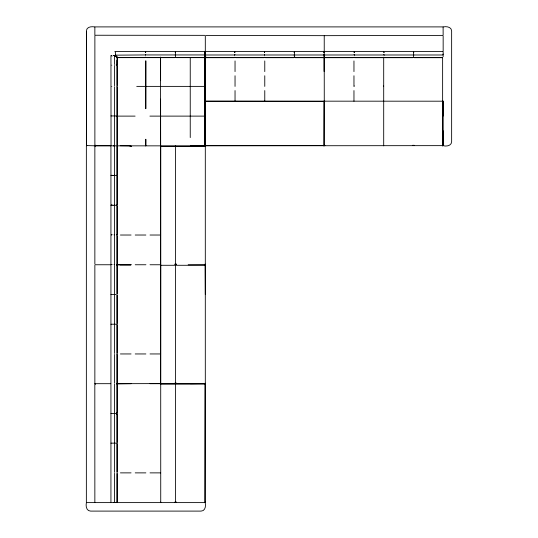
<?xml version="1.0" encoding="UTF-8"?>
<svg xmlns="http://www.w3.org/2000/svg" width="538" height="538" viewBox="0 0 538 538"><rect width="100%" height="100%" fill="white"/><g stroke="black" fill="none" stroke-linecap="round" stroke-linejoin="round"><path stroke-width="0.81" d="M86.362 502.869C85.65 506.023 86.443 511.14 90.613 511.1L201.044 511.1C205.079 511.147 206.007 506.251 205.287 503.138M95.387 146.356L95.387 145.825L111.03 145.825M160.539 57.183L160.613 145.845M150.021 264.757L160.734 264.757L160.613 99.147M160.613 80.68L160.613 57.183M205.308 56.846L205.308 502.606L86.625 502.606M205.308 294.488L205.153 264.911M205.308 116.04L205.308 57.27L205.832 56.739M176.208 57.647L204.675 57.647L205.308 56.591C203.741 60.35 206.168 49.335 205.133 52.247L205.18 116.114L149.907 116.114M324.306 101.272L324.77 101.151L324.306 101.198M443.157 116.04L443.164 101.198L324.232 101.171M205.308 35.925L205.308 56.631M205.133 54.768C204.084 55.434 204.46 52.563 205.193 52.058L205.18 145.845L116.612 145.845M205.308 51.52L114.897 51.426L115.529 52.583L115.462 55.152L117.351 57.344L113.531 55.36L116.928 56.947M160.633 264.683L160.714 145.899M160.613 384.213L160.633 383.755L160.66 384.213L205.018 384.112L204.776 502.075M117.089 57.236L117.486 57.828L117.176 64.345L116.114 64.984L117.264 64.345L117.486 57.828L116.618 56.725M442.956 145.637L190.371 145.825M160.734 264.824L160.66 383.614M160.714 383.749L160.734 502.539L160.687 502.075M442.633 101.198L443.157 101.272M205.308 56.591L204.965 57.559M205.308 54.008L204.965 57.485M443.157 54.049L442.687 54.99L413.904 54.99M204.756 56.934L204.655 145.576M205.301 146.356L204.655 145.845L205.186 145.314M205.308 264.225L205.153 264.602M204.776 502.606L205.308 502.075M86.423 30.451C86.988 26.658 91.655 26.429 94.601 26.9M443.144 35.131L443.11 27.035M94.856 27.162L94.856 35.111M323.963 57.23L323.674 56.974L324.158 57.324M205.308 383.681L205.234 383.157L205.153 383.527L190.371 383.681M205.153 383.527L116.733 383.681M94.789 145.569L94.325 145.569M116.995 502.27L116.094 502.606L117.069 502.27M205.099 52.294L204.965 54.91M354.307 85.986L353.964 86.41L353.964 75.757M324.306 35.663L442.626 35.394M323.903 145.805L324.192 145.516L323.694 145.845M131.064 383.681L116.43 383.863M205.59 145.415L323.802 145.556L323.97 101.231M443.003 145.69L442.633 145.845L443.003 145.69L443.157 130.909L442.956 145.643M94.325 145.825L94.701 145.67M442.626 57.297L442.626 145.583L443.157 145.314L443.157 101.171M205.375 101.171L323.701 101.272L205.375 101.252L205.839 101.272M94.701 145.798L86.362 145.569L86.894 145.798M204.776 264.683L205.045 264.225L204.776 264.683L188.159 264.757M113.531 145.684L114.466 145.206L114.466 116.423M113.511 502.606L114.453 502.136L114.453 473.346M204.776 265.288L204.951 264.857L205.045 265.288L160.66 265.288L160.66 264.831M205.375 57.324L205.839 57.297M115.3 55.158L145.368 54.943M323.694 101.198L323.963 101.157M324.232 145.314L324.77 145.314L324.306 145.314L324.232 57.27M95.125 26.9L442.882 26.9M443.406 26.9C446.56 26.187 451.678 26.981 451.638 31.15L451.638 141.581C451.685 145.616 446.789 146.544 443.675 145.825M205.839 35.394L324.158 35.663M205.839 51.473L323.701 51.473M324.764 51.473L442.626 51.473M146.316 54.943L175.099 54.943M176.047 54.943L204.83 54.943L204.83 52.529M205.778 54.99L234.561 54.99M235.509 54.99L264.299 54.99M265.241 54.99L294.03 54.99M294.972 54.99L323.762 54.99M324.703 54.99L353.493 54.99M354.434 54.99L383.224 54.99M384.172 54.99L412.955 54.99M205.186 57.183L205.025 56.806M293.607 57.297L295.281 57.297M117.647 57.526L145.368 57.526M146.316 57.526L175.099 57.526M176.047 57.526L204.83 57.526L204.83 55.111M117.809 57.647L145.213 57.647M146.477 57.647L174.944 57.647M205.778 57.573L234.561 57.573M235.509 57.573L264.299 57.573M265.241 57.573L294.03 57.573M294.972 57.573L323.762 57.573M324.703 57.573L353.493 57.573M354.434 57.573L383.224 57.573M384.172 57.573L412.955 57.573M413.904 57.573L442.687 57.573M205.94 57.694L234.407 57.694M235.671 57.694L264.138 57.694M265.402 57.694L293.869 57.694M295.133 57.694L323.6 57.694M324.865 57.694L353.332 57.694M354.596 57.694L383.063 57.694M384.327 57.694L412.794 57.694M414.058 57.694L442.525 57.694M117.264 64.345L117.015 60.276M136.733 86.383L205.18 86.383M110.949 115.946L116.114 115.946M116.188 116.114L135.099 116.114M412.538 145.314L414.213 145.314M111.749 145.825L116.094 145.825M130.001 146.356L131.682 146.356M110.936 175.563L116.094 175.563M110.936 205.294L116.094 205.294M120.411 235.025L131.064 235.025M135.22 235.025L145.872 235.025M150.028 235.025L160.68 235.025M116.43 264.575L131.064 264.757L116.43 264.931M95.387 264.757L111.03 264.757M119.913 264.757L131.064 264.757L119.913 264.75M135.22 264.757L145.933 264.757M110.936 294.488L116.094 294.488M110.936 324.219L116.094 324.219M120.411 353.95L131.064 353.95M135.22 353.95L145.872 353.95M150.028 353.95L160.68 353.95M174.863 383.15L176.525 383.15M94.816 383.412L94.856 502.344M95.387 383.681L111.03 383.681M150.021 383.681L160.66 383.681M205.308 384.213L204.978 383.722L205.267 384.011M110.936 413.413L116.094 413.413M110.936 443.144L116.094 443.144M120.411 472.875L131.064 472.875M135.22 472.875L145.872 472.875M150.028 472.875L160.68 472.875M174.863 502.075L176.525 502.075M95.408 35.246L204.776 35.353M120.23 145.724L130.942 145.845M160.687 146.356L204.776 146.356M113.525 55.367L114.547 55.71M113.511 145.825L114.453 146.302L114.453 175.085M324.764 145.583L324.387 145.69M324.764 145.845L324.306 145.314M205.308 145.314L205.839 145.845M95.26 383.379L95.387 384.213L95.239 383.796M86.631 145.569L86.531 145.569M114.688 55.992L116.961 57.236M383.352 85.986L383.695 86.41M112.106 56.087L110.949 55.454L111.043 145.684L95.287 145.684L95.408 145.152L95.408 145.684M160.714 383.607L160.687 265.288M116.961 57.089L117.049 64.506M205.301 57.27L205.308 71.601M114.466 55.844L114.466 64.506M443.157 35.925L443.157 56.631M413.426 51.473L413.426 56.631M383.695 57.667L383.695 145.845M353.964 60.949L353.964 71.601M353.964 90.566L353.964 101.218M324.414 56.967L324.232 71.601L324.051 56.967M324.232 35.925L324.232 56.631M294.501 51.473L294.501 56.631M264.77 60.949L264.77 71.601M264.77 75.757L264.77 86.41M264.77 90.566L264.77 101.218M235.039 60.949L235.039 71.601M235.039 75.757L235.039 86.41M235.039 90.566L235.039 101.218M190.244 57.472L190.244 137.587M175.576 51.426L175.576 56.591M175.502 145.825L175.502 502.606M117.176 65.616L117.176 85.582M117.176 86.853L117.176 115.314M117.176 116.585L117.176 145.045M117.156 146.464L117.156 174.924M117.156 176.195L117.156 204.662M117.156 205.926L117.156 234.393M117.156 235.657L117.156 264.124M117.156 265.389L117.156 293.856M117.156 295.12L117.156 323.587M117.156 324.851L117.156 353.318M117.156 354.582L117.156 383.049M117.156 384.314L117.156 412.78M117.156 414.045L117.156 442.512M117.156 443.776L117.156 472.243M117.156 473.507L117.156 501.974M117.049 65.454L117.049 85.744M117.049 86.692L117.049 115.475M117.049 116.423L117.049 145.206M117.035 146.302L117.035 175.085M117.035 176.034L117.035 204.817M117.035 205.765L117.035 234.548M117.035 235.496L117.035 264.279M117.035 265.227L117.035 294.01M117.035 294.959L117.035 323.741M117.035 324.69L117.035 353.473M117.035 354.421L117.035 383.211M117.035 384.152L117.035 412.942M117.035 413.883L117.035 442.673M117.035 443.615L117.035 472.404M117.035 473.346L117.035 502.136M116.759 412.633L116.759 414.307M114.466 65.454L114.466 85.744M114.466 86.692L114.466 115.475M114.453 176.034L114.453 204.817M114.453 205.765L114.453 234.548M114.453 235.496L114.453 264.279M114.453 265.227L114.453 294.01M114.453 294.959L114.453 323.741M114.453 324.69L114.453 353.473M114.453 354.421L114.453 383.211M114.453 384.152L114.453 412.942M114.453 413.883L114.453 442.673M114.453 443.615L114.453 472.404M110.936 146.356L110.936 264.225M110.936 265.288L110.936 383.15M110.936 384.213L110.936 502.075M94.876 35.777L94.876 145.152M94.856 146.356L94.856 264.225M94.856 265.288L94.856 383.15M86.362 146.101L86.362 502.344M86.436 31.15L86.403 145.569L86.436 31.15M145.731 52.058L145.502 52.442L145.731 52.058M145.731 54.641L145.502 55.024L145.731 54.641M175.462 52.058L175.233 52.442L175.462 52.058M175.462 54.641L175.233 55.024L175.462 54.641M234.924 52.105L234.696 52.489L234.924 52.105M234.924 54.688L234.696 55.071L234.924 54.688M264.662 52.105L264.427 52.489L264.662 52.105M264.662 54.688L264.427 55.071L264.662 54.688M294.394 52.105L294.158 52.489L294.394 52.105M294.394 54.688L294.158 55.071L294.394 54.688M324.125 52.105L323.889 52.489L324.125 52.105M324.125 54.688L323.889 55.071L324.125 54.688M145.731 57.21L145.502 57.559L145.731 57.21M175.462 57.21L175.233 57.559L175.462 57.21M234.924 57.257L234.696 57.606L234.924 57.257M264.662 57.257L264.427 57.606L264.662 57.257M294.394 57.257L294.158 57.606L294.394 57.257M324.125 57.257L323.889 57.606L324.125 57.257M117.069 175.22L116.719 175.449L117.069 175.22M117.069 204.951L116.719 205.18L117.069 204.951M117.069 234.682L116.719 234.911L117.069 234.682M117.069 264.414L116.719 264.642L117.069 264.414M111.951 175.22L111.568 175.449L111.951 175.22M114.533 175.22L114.15 175.449L114.533 175.22M111.951 204.951L111.568 205.18L111.951 204.951M114.533 204.951L114.15 205.18L114.533 204.951M111.951 234.682L111.568 234.911L111.951 234.682M114.533 234.682L114.15 234.911L114.533 234.682M111.951 264.414L111.568 264.642L111.951 264.414M114.533 264.414L114.15 264.642L114.533 264.414M324.569 57.129L324.575 57.606L324.569 57.129M176.525 264.225L174.863 264.225L176.525 264.225M114.352 65.159L114.352 65.159M111.769 65.159L111.817 65.185M114.352 86.396L114.352 86.396M111.769 86.396L111.817 86.423M114.352 116.127L114.352 116.127M111.769 116.127L111.769 116.127M114.338 264.931L114.338 264.931M111.756 264.931L111.756 264.931M114.338 294.663L114.338 294.663M111.756 294.663L111.756 294.663M114.338 324.394L114.338 324.394M111.756 324.394L111.756 324.394M114.338 354.125L114.338 354.125M111.756 354.125L111.756 354.125M114.338 383.856L114.338 383.856M111.756 383.856L111.756 383.856M114.338 413.587L114.338 413.587M111.756 413.587L111.756 413.587M114.338 443.319L114.338 443.319M111.756 443.319L111.756 443.319M114.338 473.05L114.338 473.05M111.756 473.05L111.756 473.05M117.23 57.371L117.23 57.371M116.914 65.159L116.954 65.185M116.914 86.396L116.954 86.423M116.914 116.127L116.914 116.127M116.901 264.931L116.941 264.958M116.901 294.663L116.901 294.663M116.901 324.394L116.941 324.421M116.901 354.125L116.941 354.152M116.901 383.856L116.901 383.856M116.901 413.587L116.941 413.621M116.901 443.319L116.941 443.352M116.901 473.05L116.901 473.05M111.817 55.663L111.817 55.67M413.769 57.606L413.54 57.257L413.769 57.606M384.038 57.606L383.802 57.257L384.038 57.606M354.307 57.606L354.071 57.257L354.307 57.606M413.769 52.489L413.54 52.105L413.769 52.489M413.769 55.071L413.54 54.688L413.769 55.071M384.038 52.489L383.802 52.105L384.038 52.489M384.038 55.071L383.802 54.688L384.038 55.071M354.307 52.489L354.071 52.105L354.307 52.489M354.307 55.071L354.071 54.688L354.307 55.071M324.575 52.489L324.34 52.105L324.575 52.489M324.575 55.071L324.34 54.688L324.575 55.071M145.805 108.676L145.805 60.781L145.751 108.676M145.805 145.845L145.805 139.234L145.751 145.845"/></g></svg>
